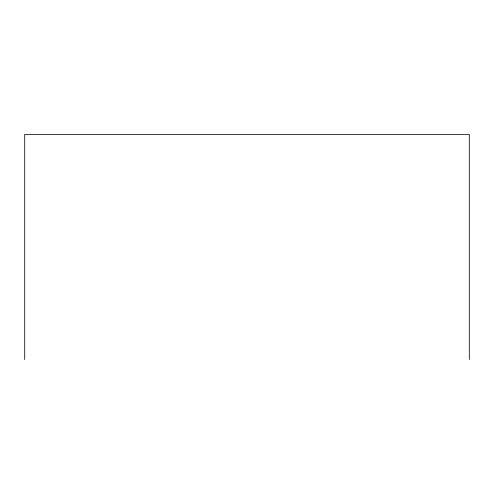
<?xml version="1.0" encoding="UTF-8"?>
<svg xmlns="http://www.w3.org/2000/svg" width="494" height="494" viewBox="0 0 494 494"><rect width="100%" height="100%" fill="white"/><g stroke="black" fill="none" stroke-linecap="round" stroke-linejoin="round"><path stroke-width="0.74" d="M469.3 359.57L469.3 134.43L24.7 134.43L24.7 359.57"/></g></svg>
